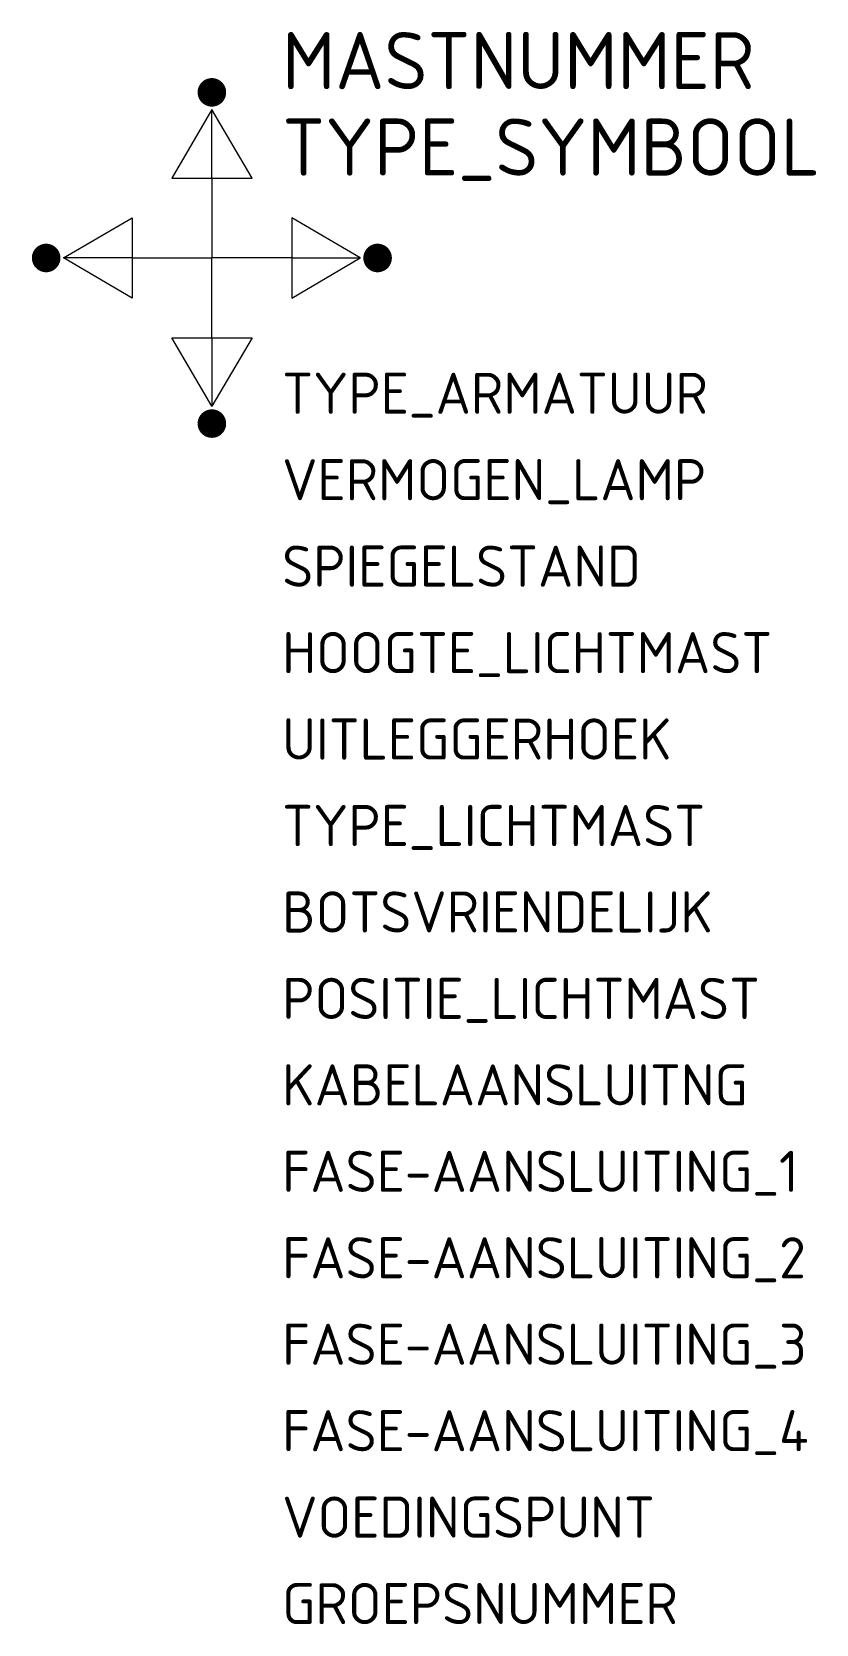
# Model space of a CAD drawing. Extents: x -7.9 to 26.4, y -59.8 to 9.9.
import ezdxf

# ---------------------------------------------------------------- set-up
doc = ezdxf.new("R2010")
doc.units = 0
doc.layers.add('N-WE-KL-ET_LS_OV_ARMATUUR-T18', color=1, linetype='Continuous', lineweight=25)
doc.layers.add('N-WE-KL-ET_LS_OV_ARMATUUR-T25', color=2, linetype='Continuous')
doc.styles.add('NLCS-ISO', font='NLCS-ISO.ttf')

msp = doc.modelspace()

# ---------------------------------------------------------------- linework, layer by layer
for p, q in [((0, 6.493), (-1.757, 3.493)), ((1.757, 3.493), (0, 6.493)), ((6.493, 0), (3.493, 1.757)), ((3.493, -1.757), (6.493, 0)), ((0, -6.493), (-1.757, -3.493)), ((1.757, -3.493), (0, -6.493))]:
    msp.add_line(p, q)
at = {"const_width": 0.625, "flags": 128}
for points in [[(0, 6.937, -1), (0, 7.562, -1)], [(-6.938, 0, -1), (-7.562, 0, -1)], [(6.937, 0, -1), (7.562, 0, -1)], [(0, -6.938, -1), (0, -7.562, -1)]]:
    msp.add_lwpolyline(points, format="xyb", close=True, dxfattribs=at)
at = {"flags": 128}
for points in [[(0, 3.493), (0, 6.5)], [(-1.757, 3.493), (1.757, 3.493)], [(0, 3.493), (0, 0)], [(-3.493, -1.757), (-6.493, 0), (-3.493, 1.757)], [(-3.493, 1.757), (-3.493, -1.757)], [(3.493, 1.757), (3.493, -1.757)], [(-3.493, 0), (-6.5, 0)], [(-3.493, 0), (0, 0)], [(3.493, 0), (0, 0)], [(0, -3.493), (0, 0)], [(3.493, 0), (6.5, 0)], [(-1.757, -3.493), (1.757, -3.493)], [(0, -3.493), (0, -6.5)]]:
    msp.add_lwpolyline(points, dxfattribs=at)

# ---------------------------------------------------------------- texts
at = {"layer": 'N-WE-KL-ET_LS_OV_ARMATUUR-T18', "style": 'NLCS-ISO', "flags": 1}
for tag, p, s in [('TYPE_ARMATUUR', (3.075, -6.821), 'IPSO SON-T'), ('VERMOGEN_LAMP', (3.075, -10.606), '4x100 W'), ('SPIEGELSTAND', (3.075, -14.39), 'Vlakglas 35/135/5'), ('HOOGTE_LICHTMAST', (3.075, -18.175), '10m'), ('UITLEGGERHOEK', (3.075, -21.959), '5°'), ('TYPE_LICHTMAST', (3.075, -25.744), 'Vierpunts paaltopmast'), ('BOTSVRIENDELIJK', (3.075, -29.528), ''), ('POSITIE_LICHTMAST', (3.075, -33.313), ''), ('KABELAANSLUITNG', (3.075, -37.097), ''), ('VOEDINGSPUNT', (3.075, -56.02), '')]:
    msp.add_attdef(tag, p, s, height=1.8, dxfattribs=at)
at = {"layer": 'N-WE-KL-ET_LS_OV_ARMATUUR-T18', "style": 'NLCS-ISO'}
for tag, p in [('FASE-AANSLUITING_1', (3.075, -40.882)), ('FASE-AANSLUITING_2', (3.075, -44.666)), ('FASE-AANSLUITING_3', (3.075, -48.451)), ('FASE-AANSLUITING_4', (3.075, -52.235)), ('GROEPSNUMMER', (3.075, -59.804))]:
    msp.add_attdef(tag, p, '', height=1.8, dxfattribs=at)
at = {"layer": 'N-WE-KL-ET_LS_OV_ARMATUUR-T25', "style": 'NLCS-ISO'}
for tag, p in [('MASTNUMMER', (3.075, 7.391)), ('TYPE_SYMBOOL', (3.075, 3.606))]:
    msp.add_attdef(tag, p, '', height=2.5, dxfattribs=at)

doc.saveas('drawing.dxf')
